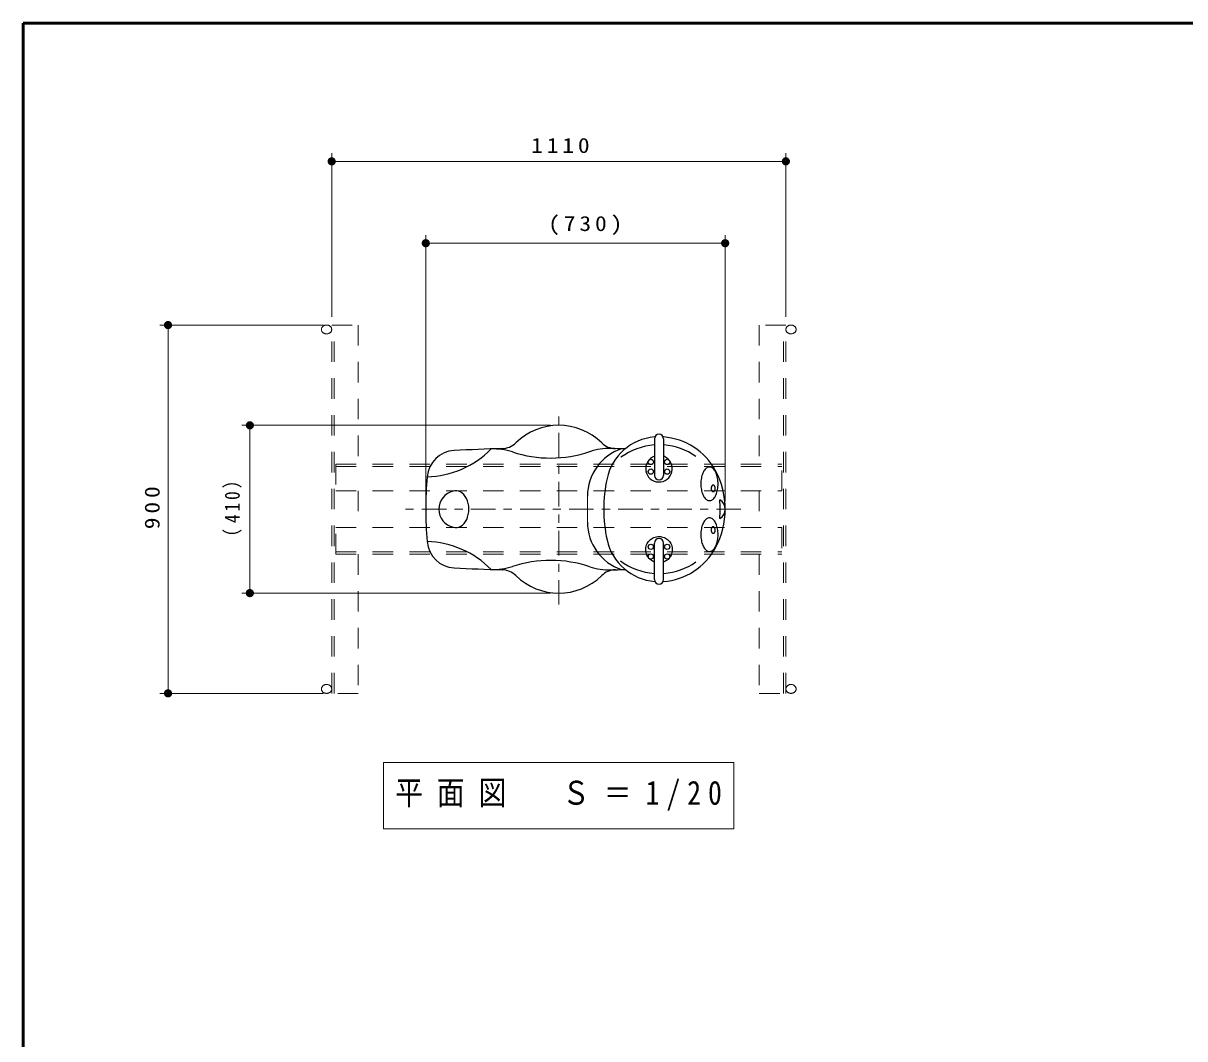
# Model space of a CAD drawing. Units: millimetres on the paper, scale 1:20. Extents: x -385 to 0, y 0 to 267.
# Drawn here: x -385 to -243.1, y 142.9 to 267 of the extents above; entities that cross this region are included whole.
import ezdxf

# ---------------------------------------------------------------- set-up
doc = ezdxf.new("R2010")
doc.units = ezdxf.units.MM
doc.linetypes.add('USER1', pattern=[4.5, 2.5, -2])
doc.linetypes.add('USER2', pattern=[6, 3, -1, 1, -1])
doc.layers.add('LY_1', color=7, linetype='Continuous', lineweight=13)
doc.styles.add('ＭＳ ゴシック', font='')
doc.styles.get('ＭＳ ゴシック').set_extended_font_data('MS Gothic')

# ---------------------------------------------------------------- blocks, each defined once
blk = doc.blocks.new('filled_dot')
at = {"color": 0, "linetype": 'Continuous', "lineweight": -2, "const_width": 1.25}
blk.add_lwpolyline([(-0.625, 0, 1), (0.625, 0, 1)], format="xyb", close=True, dxfattribs=at)

msp = doc.modelspace()

# ---------------------------------------------------------------- linework, layer by layer
at = {"layer": 'LY_1', "lineweight": 50}
for p, q in [((-385, 267), (-385, 0)), ((0, 267), (-385, 267))]:
    msp.add_line(p, q, dxfattribs=at)
at = {"layer": 'LY_1'}
for p, q in [((-347.304, 231.125), (-347.304, 251.125)), ((-347.304, 250.125), (-291.804, 250.125)), ((-291.804, 231.125), (-291.804, 251.125)), ((-335.804, 208.625), (-335.804, 241.125)), ((-335.804, 240.125), (-299.219, 240.125)), ((-299.219, 208.625), (-299.219, 241.125)), ((-348.304, 230.125), (-368.304, 230.125)), ((-367.304, 185.125), (-367.304, 230.125)), ((-320.554, 217.875), (-358.304, 217.875)), ((-357.304, 197.375), (-357.304, 217.875)), ((-316.054, 206.037), (-316.054, 209.212)), ((-320.554, 197.375), (-358.304, 197.375)), ((-348.304, 185.125), (-368.304, 185.125)), ((-340.954, 176.691), (-340.954, 168.558)), ((-298.154, 176.691), (-340.954, 176.691)), ((-298.154, 168.558), (-298.154, 176.691)), ((-340.954, 168.558), (-298.154, 168.558))]:
    msp.add_line(p, q, dxfattribs=at)
at = {"layer": 'LY_1', "linetype": 'USER1'}
for p, q in [((-347.304, 230.125), (-344.054, 230.125)), ((-347.304, 185.125), (-347.304, 230.125)), ((-347.004, 185.125), (-347.004, 230.125)), ((-344.054, 230.125), (-344.054, 213.125)), ((-295.054, 230.125), (-295.054, 213.125)), ((-291.804, 230.125), (-295.054, 230.125)), ((-292.104, 185.125), (-292.104, 230.125)), ((-291.804, 185.125), (-291.804, 230.125)), ((-346.804, 213.125), (-346.804, 209.875)), ((-346.804, 213.125), (-292.304, 213.125)), ((-292.304, 209.875), (-292.304, 213.125)), ((-346.804, 212.825), (-292.304, 212.825)), ((-346.804, 209.875), (-292.304, 209.875)), ((-344.054, 209.875), (-344.054, 205.375)), ((-295.054, 209.875), (-295.054, 205.375)), ((-346.804, 205.375), (-292.304, 205.375)), ((-346.804, 202.125), (-346.804, 205.375)), ((-292.304, 205.375), (-292.304, 202.125)), ((-346.804, 202.425), (-292.304, 202.425)), ((-346.804, 202.125), (-292.304, 202.125)), ((-344.054, 202.125), (-344.054, 185.125)), ((-295.054, 202.125), (-295.054, 185.125)), ((-344.054, 185.125), (-347.304, 185.125)), ((-295.054, 185.125), (-291.804, 185.125))]:
    msp.add_line(p, q, dxfattribs=at)
at = {"layer": 'LY_1', "linetype": 'USER2'}
for p, q in [((-319.554, 195.965), (-319.554, 219.285)), ((-297.292, 207.625), (-338.346, 207.625))]:
    msp.add_line(p, q, dxfattribs=at)
at = {"layer": 'LY_1', "lineweight": 25}
for p, q in [((-307.854, 216.232), (-307.854, 211.759)), ((-306.754, 216.232), (-306.754, 211.759)), ((-307.854, 199.018), (-307.854, 203.49)), ((-306.754, 199.018), (-306.754, 203.49))]:
    msp.add_line(p, q, dxfattribs=at)
at = {"layer": 'LY_1', "linetype": 'USER1'}
for points in [[(-347.304, 229.583), (-347.306, 229.631), (-347.313, 229.677), (-347.325, 229.723), (-347.342, 229.768), (-347.362, 229.812), (-347.388, 229.854), (-347.417, 229.894), (-347.45, 229.931), (-347.487, 229.966), (-347.527, 229.998), (-347.57, 230.027), (-347.616, 230.052), (-347.665, 230.074), (-347.715, 230.092), (-347.767, 230.106), (-347.82, 230.116), (-347.874, 230.123), (-347.929, 230.125), (-347.983, 230.123), (-348.037, 230.116), (-348.091, 230.106), (-348.143, 230.092), (-348.193, 230.074), (-348.241, 230.052), (-348.287, 230.027), (-348.331, 229.998), (-348.371, 229.966), (-348.408, 229.931), (-348.441, 229.894), (-348.47, 229.854), (-348.495, 229.812), (-348.516, 229.768), (-348.533, 229.723), (-348.544, 229.677), (-348.551, 229.631), (-348.554, 229.583), (-348.551, 229.536), (-348.544, 229.489), (-348.533, 229.443), (-348.516, 229.398), (-348.495, 229.355), (-348.47, 229.313), (-348.441, 229.273), (-348.408, 229.235), (-348.371, 229.201), (-348.331, 229.169), (-348.287, 229.14), (-348.241, 229.115), (-348.193, 229.093), (-348.143, 229.075), (-348.091, 229.061), (-348.037, 229.05), (-347.983, 229.044), (-347.929, 229.042), (-347.874, 229.044), (-347.82, 229.05), (-347.767, 229.061), (-347.715, 229.075), (-347.665, 229.093), (-347.616, 229.115), (-347.57, 229.14), (-347.527, 229.169), (-347.487, 229.201), (-347.45, 229.235), (-347.417, 229.273), (-347.388, 229.313), (-347.362, 229.355), (-347.342, 229.398), (-347.325, 229.443), (-347.313, 229.489), (-347.306, 229.536)], [(-291.804, 229.583), (-291.801, 229.536), (-291.794, 229.489), (-291.783, 229.443), (-291.766, 229.398), (-291.745, 229.355), (-291.72, 229.313), (-291.691, 229.273), (-291.658, 229.235), (-291.621, 229.201), (-291.581, 229.169), (-291.537, 229.14), (-291.491, 229.115), (-291.443, 229.093), (-291.393, 229.075), (-291.341, 229.061), (-291.287, 229.05), (-291.233, 229.044), (-291.179, 229.042), (-291.124, 229.044), (-291.07, 229.05), (-291.017, 229.061), (-290.965, 229.075), (-290.915, 229.093), (-290.866, 229.115), (-290.82, 229.14), (-290.777, 229.169), (-290.737, 229.201), (-290.7, 229.235), (-290.667, 229.273), (-290.638, 229.313), (-290.612, 229.355), (-290.592, 229.398), (-290.575, 229.443), (-290.563, 229.489), (-290.556, 229.536), (-290.554, 229.583), (-290.556, 229.631), (-290.563, 229.677), (-290.575, 229.723), (-290.592, 229.768), (-290.612, 229.812), (-290.638, 229.854), (-290.667, 229.894), (-290.7, 229.931), (-290.737, 229.966), (-290.777, 229.998), (-290.82, 230.027), (-290.866, 230.052), (-290.915, 230.074), (-290.965, 230.092), (-291.017, 230.106), (-291.07, 230.116), (-291.124, 230.123), (-291.179, 230.125), (-291.233, 230.123), (-291.287, 230.116), (-291.341, 230.106), (-291.393, 230.092), (-291.443, 230.074), (-291.491, 230.052), (-291.537, 230.027), (-291.581, 229.998), (-291.621, 229.966), (-291.658, 229.931), (-291.691, 229.894), (-291.72, 229.854), (-291.745, 229.812), (-291.766, 229.768), (-291.783, 229.723), (-291.794, 229.677), (-291.801, 229.631)], [(-347.304, 185.666), (-347.306, 185.713), (-347.313, 185.76), (-347.325, 185.806), (-347.342, 185.851), (-347.362, 185.895), (-347.388, 185.937), (-347.417, 185.976), (-347.45, 186.014), (-347.487, 186.049), (-347.527, 186.081), (-347.57, 186.109), (-347.616, 186.135), (-347.665, 186.156), (-347.715, 186.174), (-347.767, 186.189), (-347.82, 186.199), (-347.874, 186.205), (-347.929, 186.207), (-347.983, 186.205), (-348.037, 186.199), (-348.091, 186.189), (-348.143, 186.174), (-348.193, 186.156), (-348.241, 186.135), (-348.287, 186.109), (-348.331, 186.081), (-348.371, 186.049), (-348.408, 186.014), (-348.441, 185.976), (-348.47, 185.937), (-348.495, 185.895), (-348.516, 185.851), (-348.533, 185.806), (-348.544, 185.76), (-348.551, 185.713), (-348.554, 185.666), (-348.551, 185.619), (-348.544, 185.572), (-348.533, 185.526), (-348.516, 185.481), (-348.495, 185.437), (-348.47, 185.395), (-348.441, 185.355), (-348.408, 185.318), (-348.371, 185.283), (-348.331, 185.251), (-348.287, 185.222), (-348.241, 185.197), (-348.193, 185.175), (-348.143, 185.157), (-348.091, 185.143), (-348.037, 185.133), (-347.983, 185.127), (-347.929, 185.125), (-347.874, 185.127), (-347.82, 185.133), (-347.767, 185.143), (-347.715, 185.157), (-347.665, 185.175), (-347.616, 185.197), (-347.57, 185.222), (-347.527, 185.251), (-347.487, 185.283), (-347.45, 185.318), (-347.417, 185.355), (-347.388, 185.395), (-347.362, 185.437), (-347.342, 185.481), (-347.325, 185.526), (-347.313, 185.572), (-347.306, 185.619)], [(-291.804, 185.666), (-291.801, 185.619), (-291.794, 185.572), (-291.783, 185.526), (-291.766, 185.481), (-291.745, 185.437), (-291.72, 185.395), (-291.691, 185.355), (-291.658, 185.318), (-291.621, 185.283), (-291.581, 185.251), (-291.537, 185.222), (-291.491, 185.197), (-291.443, 185.175), (-291.393, 185.157), (-291.341, 185.143), (-291.287, 185.133), (-291.233, 185.127), (-291.179, 185.125), (-291.124, 185.127), (-291.07, 185.133), (-291.017, 185.143), (-290.965, 185.157), (-290.915, 185.175), (-290.866, 185.197), (-290.82, 185.222), (-290.777, 185.251), (-290.737, 185.283), (-290.7, 185.318), (-290.667, 185.355), (-290.638, 185.395), (-290.612, 185.437), (-290.592, 185.481), (-290.575, 185.526), (-290.563, 185.572), (-290.556, 185.619), (-290.554, 185.666), (-290.556, 185.713), (-290.563, 185.76), (-290.575, 185.806), (-290.592, 185.851), (-290.612, 185.895), (-290.638, 185.937), (-290.667, 185.976), (-290.7, 186.014), (-290.737, 186.049), (-290.777, 186.081), (-290.82, 186.109), (-290.866, 186.135), (-290.915, 186.156), (-290.965, 186.174), (-291.017, 186.189), (-291.07, 186.199), (-291.124, 186.205), (-291.179, 186.207), (-291.233, 186.205), (-291.287, 186.199), (-291.341, 186.189), (-291.393, 186.174), (-291.443, 186.156), (-291.491, 186.135), (-291.537, 186.109), (-291.581, 186.081), (-291.621, 186.049), (-291.658, 186.014), (-291.691, 185.976), (-291.72, 185.937), (-291.745, 185.895), (-291.766, 185.851), (-291.783, 185.806), (-291.794, 185.76), (-291.801, 185.713)]]:
    msp.add_lwpolyline(points, close=True, dxfattribs=at)
at = {"layer": 'LY_1', "lineweight": 25}
for points in [[(-307.854, 214.088), (-308.108, 213.971), (-308.339, 213.813), (-308.539, 213.617), (-308.702, 213.391), (-308.823, 213.14), (-308.9, 212.871), (-308.929, 212.594), (-308.909, 212.316), (-308.842, 212.046), (-308.729, 211.791), (-308.574, 211.558), (-308.381, 211.356), (-308.156, 211.19), (-307.906, 211.065), (-307.637, 210.985), (-307.359, 210.951), (-307.079, 210.966), (-306.806, 211.028), (-306.548, 211.136), (-306.312, 211.286), (-306.106, 211.475), (-305.935, 211.696), (-305.805, 211.943), (-305.719, 212.208), (-305.681, 212.484), (-305.691, 212.763), (-305.749, 213.035), (-305.853, 213.294), (-306, 213.531), (-306.186, 213.74), (-306.405, 213.913), (-306.651, 214.047), (-306.702, 214.068), (-306.754, 214.088)], [(-332.454, 205.428), (-332.221, 205.38), (-331.985, 205.382), (-331.753, 205.435), (-331.529, 205.536), (-331.317, 205.685), (-331.124, 205.878), (-330.953, 206.11), (-330.808, 206.376), (-330.692, 206.67), (-330.609, 206.985), (-330.559, 207.315), (-330.544, 207.652), (-330.565, 207.988), (-330.62, 208.317), (-330.709, 208.629), (-330.83, 208.919), (-330.979, 209.18), (-331.154, 209.406), (-331.351, 209.591), (-331.564, 209.733), (-331.79, 209.827), (-332.024, 209.871), (-332.24, 209.867), (-332.454, 209.821)], [(-307.854, 201.161), (-308.004, 201.224), (-308.146, 201.3), (-308.281, 201.391), (-308.405, 201.494), (-308.519, 201.609), (-308.62, 201.735), (-308.709, 201.87), (-308.783, 202.014), (-308.843, 202.164), (-308.887, 202.319), (-308.916, 202.478), (-308.928, 202.639), (-308.925, 202.8), (-308.905, 202.96), (-308.869, 203.118), (-308.817, 203.271), (-308.751, 203.418), (-308.67, 203.558), (-308.576, 203.689), (-308.468, 203.81), (-308.35, 203.92), (-308.22, 204.017), (-308.082, 204.102), (-307.936, 204.172), (-307.783, 204.227), (-307.626, 204.267), (-307.466, 204.291), (-307.304, 204.299), (-307.142, 204.291), (-306.981, 204.267), (-306.824, 204.227), (-306.672, 204.172), (-306.526, 204.102), (-306.387, 204.017), (-306.258, 203.92), (-306.139, 203.81), (-306.032, 203.689), (-305.938, 203.558), (-305.857, 203.418), (-305.79, 203.271), (-305.739, 203.118), (-305.703, 202.96), (-305.683, 202.8), (-305.679, 202.639), (-305.692, 202.478), (-305.72, 202.319), (-305.765, 202.164), (-305.824, 202.014), (-305.899, 201.87), (-305.987, 201.735), (-306.089, 201.609), (-306.202, 201.494), (-306.327, 201.391), (-306.461, 201.3), (-306.604, 201.224), (-306.754, 201.161)]]:
    msp.add_lwpolyline(points, dxfattribs=at)
for points in [[(-301.139, 208.671), (-301.047, 208.679), (-300.956, 208.702), (-300.866, 208.741), (-300.778, 208.795), (-300.693, 208.864), (-300.611, 208.947), (-300.534, 209.043), (-300.461, 209.152), (-300.393, 209.273), (-300.331, 209.405), (-300.274, 209.547), (-300.225, 209.698), (-300.182, 209.857), (-300.147, 210.023), (-300.12, 210.194), (-300.1, 210.369), (-300.088, 210.547), (-300.084, 210.726), (-300.088, 210.905), (-300.1, 211.082), (-300.12, 211.257), (-300.147, 211.428), (-300.182, 211.594), (-300.225, 211.753), (-300.274, 211.904), (-300.331, 212.046), (-300.393, 212.178), (-300.461, 212.299), (-300.534, 212.409), (-300.611, 212.505), (-300.693, 212.588), (-300.778, 212.656), (-300.866, 212.71), (-300.956, 212.749), (-301.047, 212.772), (-301.139, 212.78), (-301.231, 212.772), (-301.322, 212.749), (-301.412, 212.71), (-301.5, 212.656), (-301.585, 212.588), (-301.667, 212.505), (-301.745, 212.409), (-301.818, 212.299), (-301.886, 212.178), (-301.948, 212.046), (-302.004, 211.904), (-302.053, 211.753), (-302.096, 211.594), (-302.131, 211.428), (-302.159, 211.257), (-302.179, 211.082), (-302.191, 210.905), (-302.195, 210.726), (-302.191, 210.547), (-302.179, 210.369), (-302.159, 210.194), (-302.131, 210.023), (-302.096, 209.857), (-302.053, 209.698), (-302.004, 209.547), (-301.948, 209.405), (-301.886, 209.273), (-301.818, 209.152), (-301.745, 209.043), (-301.667, 208.947), (-301.585, 208.864), (-301.5, 208.795), (-301.412, 208.741), (-301.322, 208.702), (-301.231, 208.679)], [(-300.68, 209.768), (-300.659, 209.77), (-300.637, 209.774), (-300.616, 209.782), (-300.595, 209.792), (-300.575, 209.806), (-300.556, 209.822), (-300.538, 209.841), (-300.52, 209.862), (-300.504, 209.886), (-300.49, 209.911), (-300.476, 209.939), (-300.465, 209.969), (-300.455, 210), (-300.446, 210.032), (-300.44, 210.065), (-300.435, 210.099), (-300.432, 210.134), (-300.431, 210.169), (-300.432, 210.204), (-300.435, 210.238), (-300.44, 210.273), (-300.446, 210.306), (-300.455, 210.338), (-300.465, 210.369), (-300.476, 210.399), (-300.49, 210.426), (-300.504, 210.452), (-300.52, 210.476), (-300.538, 210.497), (-300.556, 210.516), (-300.575, 210.532), (-300.595, 210.545), (-300.616, 210.556), (-300.637, 210.563), (-300.659, 210.568), (-300.68, 210.569), (-300.702, 210.568), (-300.724, 210.563), (-300.745, 210.556), (-300.766, 210.545), (-300.786, 210.532), (-300.805, 210.516), (-300.823, 210.497), (-300.84, 210.476), (-300.856, 210.452), (-300.871, 210.426), (-300.884, 210.399), (-300.896, 210.369), (-300.906, 210.338), (-300.914, 210.306), (-300.921, 210.273), (-300.926, 210.238), (-300.928, 210.204), (-300.929, 210.169), (-300.928, 210.134), (-300.926, 210.099), (-300.921, 210.065), (-300.914, 210.032), (-300.906, 210), (-300.896, 209.969), (-300.884, 209.939), (-300.871, 209.911), (-300.856, 209.886), (-300.84, 209.862), (-300.823, 209.841), (-300.805, 209.822), (-300.786, 209.806), (-300.766, 209.792), (-300.745, 209.782), (-300.724, 209.774), (-300.702, 209.77)], [(-301.139, 206.578), (-301.231, 206.57), (-301.322, 206.547), (-301.412, 206.508), (-301.5, 206.454), (-301.585, 206.385), (-301.667, 206.303), (-301.745, 206.206), (-301.818, 206.097), (-301.886, 205.976), (-301.948, 205.844), (-302.004, 205.702), (-302.053, 205.551), (-302.096, 205.392), (-302.131, 205.226), (-302.159, 205.055), (-302.179, 204.88), (-302.191, 204.703), (-302.195, 204.524), (-302.191, 204.344), (-302.179, 204.167), (-302.159, 203.992), (-302.131, 203.821), (-302.096, 203.655), (-302.053, 203.496), (-302.004, 203.345), (-301.948, 203.203), (-301.886, 203.071), (-301.818, 202.95), (-301.745, 202.841), (-301.667, 202.744), (-301.585, 202.662), (-301.5, 202.593), (-301.412, 202.539), (-301.322, 202.5), (-301.231, 202.477), (-301.139, 202.469), (-301.047, 202.477), (-300.956, 202.5), (-300.866, 202.539), (-300.778, 202.593), (-300.693, 202.662), (-300.611, 202.744), (-300.534, 202.841), (-300.461, 202.95), (-300.393, 203.071), (-300.331, 203.203), (-300.274, 203.345), (-300.225, 203.496), (-300.182, 203.655), (-300.147, 203.821), (-300.12, 203.992), (-300.1, 204.167), (-300.088, 204.344), (-300.084, 204.524), (-300.088, 204.703), (-300.1, 204.88), (-300.12, 205.055), (-300.147, 205.226), (-300.182, 205.392), (-300.225, 205.551), (-300.274, 205.702), (-300.331, 205.844), (-300.393, 205.976), (-300.461, 206.097), (-300.534, 206.206), (-300.611, 206.303), (-300.693, 206.385), (-300.778, 206.454), (-300.866, 206.508), (-300.956, 206.547), (-301.047, 206.57)], [(-300.68, 205.481), (-300.702, 205.479), (-300.724, 205.475), (-300.745, 205.467), (-300.766, 205.457), (-300.786, 205.443), (-300.805, 205.427), (-300.823, 205.409), (-300.84, 205.387), (-300.856, 205.364), (-300.871, 205.338), (-300.884, 205.31), (-300.896, 205.281), (-300.906, 205.25), (-300.914, 205.217), (-300.921, 205.184), (-300.926, 205.15), (-300.928, 205.115), (-300.929, 205.08), (-300.928, 205.045), (-300.926, 205.011), (-300.921, 204.977), (-300.914, 204.943), (-300.906, 204.911), (-300.896, 204.88), (-300.884, 204.851), (-300.871, 204.823), (-300.856, 204.797), (-300.84, 204.774), (-300.823, 204.752), (-300.805, 204.733), (-300.786, 204.717), (-300.766, 204.704), (-300.745, 204.693), (-300.724, 204.686), (-300.702, 204.681), (-300.68, 204.68), (-300.659, 204.681), (-300.637, 204.686), (-300.616, 204.693), (-300.595, 204.704), (-300.575, 204.717), (-300.556, 204.733), (-300.538, 204.752), (-300.52, 204.774), (-300.504, 204.797), (-300.49, 204.823), (-300.476, 204.851), (-300.465, 204.88), (-300.455, 204.911), (-300.446, 204.943), (-300.44, 204.977), (-300.435, 205.011), (-300.432, 205.045), (-300.431, 205.08), (-300.432, 205.115), (-300.435, 205.15), (-300.44, 205.184), (-300.446, 205.217), (-300.455, 205.25), (-300.465, 205.281), (-300.476, 205.31), (-300.49, 205.338), (-300.504, 205.364), (-300.52, 205.387), (-300.538, 205.409), (-300.556, 205.427), (-300.575, 205.443), (-300.595, 205.457), (-300.616, 205.467), (-300.637, 205.475), (-300.659, 205.479)]]:
    msp.add_lwpolyline(points, close=True, dxfattribs=at)
for centre in [(-308.304, 213.397), (-306.304, 213.397), (-308.304, 212.222), (-306.304, 212.222), (-308.304, 203.028), (-306.304, 203.028), (-308.304, 201.852), (-306.304, 201.852)]:
    msp.add_circle(centre, 0.325, dxfattribs=at)
for centre, radius, start, end in [((-319.554, 210.375), 7.5, 45.66465, 134.33535), ((-307.321, 209.99), 6.481, 94.71811, 167.71708), ((-307.304, 216.232), 0.55, 0, 180), ((-307.321, 208.618), 7.852, 28.24036, 85.8595), ((-336.015, 223.159), 11.584, 271.83088, 315.13519), ((-332.156, 211.3), 3.5, 92.9507, 175.39205), ((-319.554, -33.188), 248.312, 91.59668, 92.9507), ((-327.555, 207.492), 7.5, 71.87019, 91.90409), ((-326.542, 217.527), 2.5, 271.59668, 314.33535), ((-320.554, 228.875), 15, 251.87019, 288.56707), ((-309.942, 209.212), 6.112, 108.55945, 180), ((-313.39, 207.546), 7.5, 88.53318, 108.56707), ((-312.565, 217.527), 2.5, 225.66465, 268.40332), ((-319.554, -33.188), 248.312, 88.12777, 88.53318), ((-307.304, 207.625), 7.869, 94.24398, 126.21744), ((-307.304, 207.625), 7.869, 55.00858, 85.75602), ((-286.554, 207.625), 49.25, 175.39205, 184.60795), ((-307.304, 211.759), 0.55, 180, 0), ((-309.171, 207.625), 9.953, 331.75964, 28.24036), ((-296.456, 207.625), 17.6, 167.71708, 192.28292), ((-331.965, 207.625), 2.25, 102.5566, 257.4434), ((-300.541, 207.625), 1.323, 300.12421, 59.87579), ((-315.036, 207.625), 15.202, 355.68406, 4.31594), ((-309.942, 206.037), 6.112, 180, 251.44055), ((-332.156, 203.949), 3.5, 184.60795, 267.0493), ((-336.015, 192.09), 11.584, 44.86481, 88.16912), ((-307.321, 205.259), 6.481, 192.28292, 265.69231), ((-307.304, 203.49), 0.55, 0, 180), ((-307.321, 206.631), 7.852, 274.1405, 331.75964), ((-319.554, 448.437), 248.312, 267.0493, 268.40332), ((-327.555, 207.758), 7.5, 268.09591, 288.1298), ((-326.542, 197.722), 2.5, 45.66465, 88.40332), ((-320.554, 186.375), 15, 71.43293, 108.12981), ((-313.39, 207.704), 7.5, 251.43293, 271.46682), ((-312.565, 197.722), 2.5, 91.59668, 134.33535), ((-319.554, 448.437), 248.312, 271.46682, 271.87223), ((-307.304, 207.625), 7.869, 233.19764, 265.75602), ((-307.304, 207.625), 7.869, 274.24398, 304.99142), ((-319.554, 204.875), 7.5, 225.66465, 314.33535), ((-307.304, 199.018), 0.55, 180, 0)]:
    msp.add_arc(centre, radius, start, end, dxfattribs=at)

# ---------------------------------------------------------------- block references
at = {"layer": 'LY_1', "xscale": 0.4, "yscale": 0.4}
for p in [(-347.304, 250.125), (-335.804, 240.125)]:
    msp.add_blockref('filled_dot', p, dxfattribs=at)
for p, rotation in [((-291.804, 250.125), 180), ((-299.219, 240.125), 180), ((-367.304, 230.125), 270), ((-357.304, 217.875), 270), ((-357.304, 197.375), 90), ((-367.304, 185.125), 90)]:
    msp.add_blockref('filled_dot', p, dxfattribs=dict(at, rotation=rotation))

# ---------------------------------------------------------------- texts
at = {"layer": 'LY_1', "style": 'ＭＳ ゴシック'}
for s, insert, char_height, attachment_point in [('\\T1.33;\\W1.15;1110', (-319.126, 251.125), 1.833, 8), ('\\T1.33;\\W1.15;(730)', (-316.08, 241.125), 1.833, 8), ('\\T1.5;\\W0.85;平面図\u3000Ｓ＝1/20', (-339.554, 172.625), 2.933, 4)]:
    msp.add_mtext(s, dxfattribs=dict(at, insert=insert, char_height=char_height, attachment_point=attachment_point))
at = {"layer": 'LY_1', "char_height": 1.833, "attachment_point": 8, "rotation": 90, "style": 'ＭＳ ゴシック'}
for s, insert in [('\\T1.33;\\W1.15;900', (-368.304, 208.041)), ('\\T1.33;\\W0.85;（410）', (-358.304, 208.05))]:
    msp.add_mtext(s, dxfattribs=dict(at, insert=insert))

doc.saveas('drawing.dxf')
